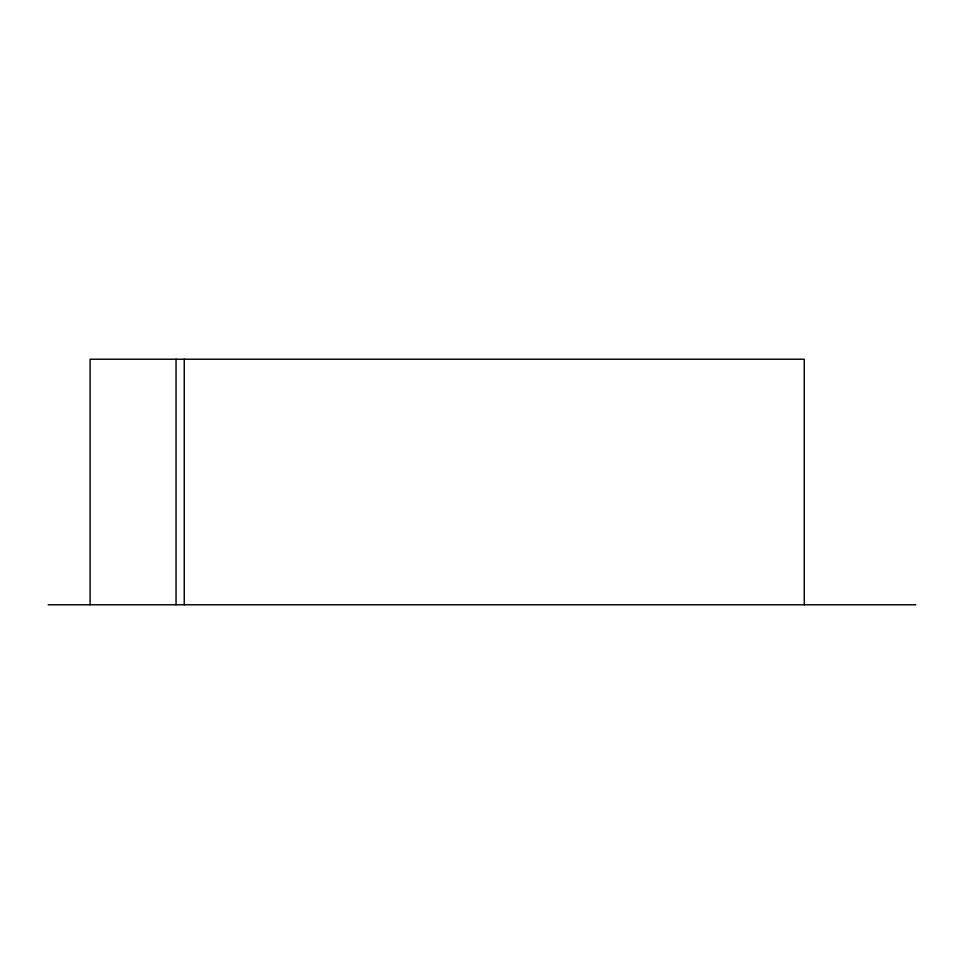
<?xml version="1.0" encoding="UTF-8"?>
<svg xmlns="http://www.w3.org/2000/svg" width="964" height="964" viewBox="0 0 964 964"><rect width="100%" height="100%" fill="white"/><g stroke="black" fill="none" stroke-linecap="round" stroke-linejoin="round"><path stroke-width="1.45" d="M48.2 604.777L915.8 604.777M804.253 604.777L804.253 359.223L90.11 359.223L90.11 604.777M184.245 359.223L184.245 604.777M176.05 359.223L176.05 604.777"/></g></svg>
